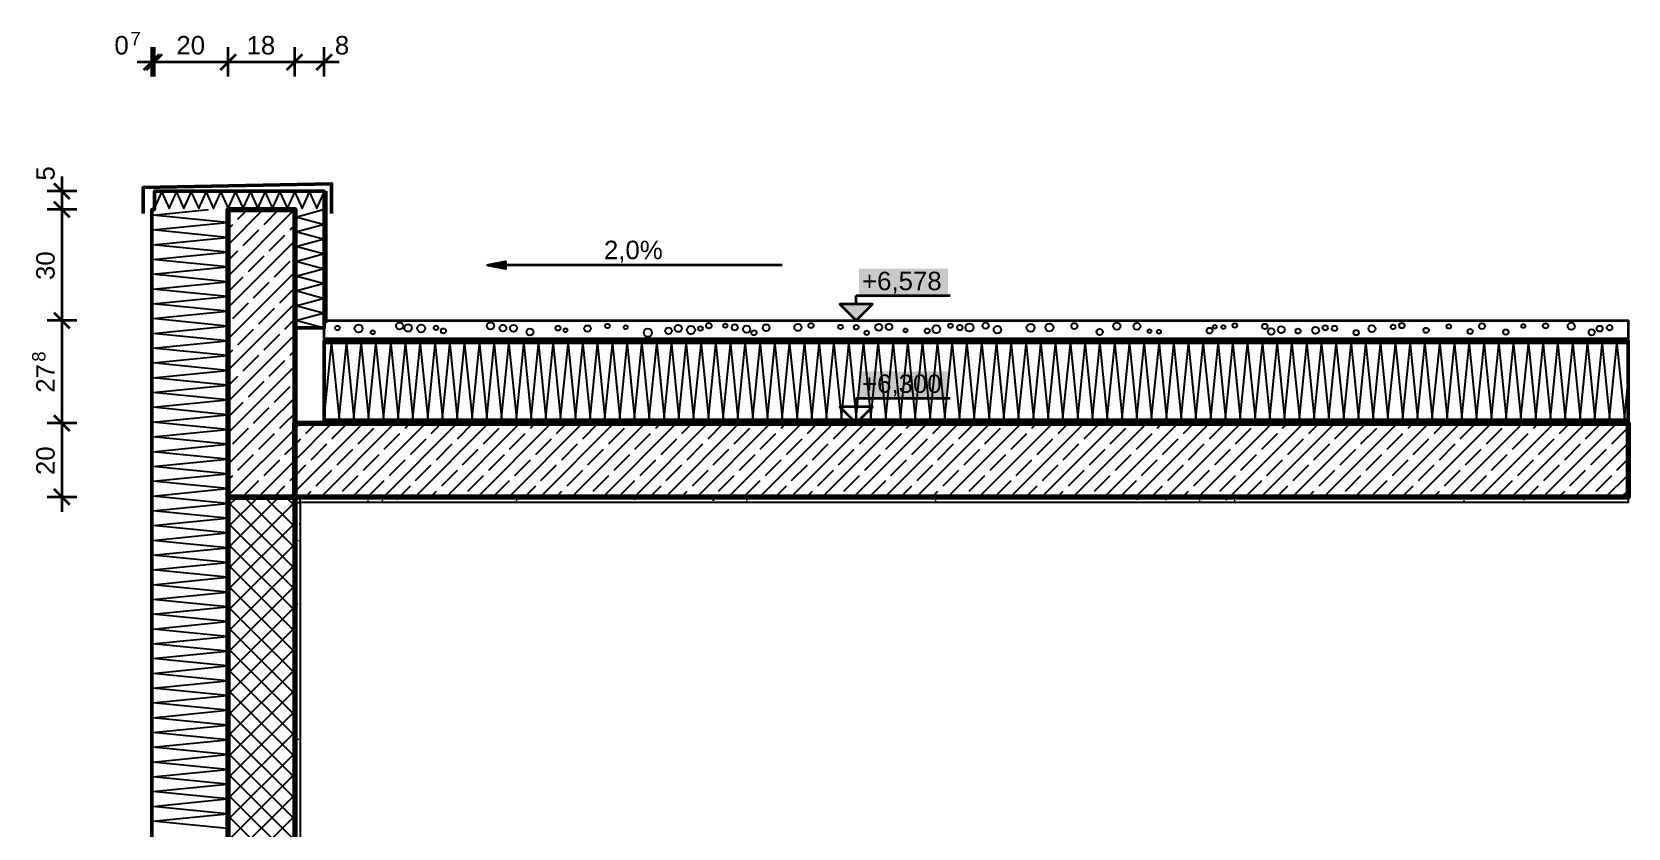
# Model space of a CAD drawing. Header units: metres. Extents: x -4 to 32.3, y -2.1 to 8.5.
# Drawn here: x 27.95 to 32.272, y 5.204 to 7.359 of the extents above; entities that cross this region are included whole.
import ezdxf

# ---------------------------------------------------------------- set-up
doc = ezdxf.new("R2010")
doc.units = ezdxf.units.M
doc.linetypes.add('HYDRO_OKNA', pattern=[4.5, 1.5, -3])
doc.linetypes.add('KRESKOWA_3_1', pattern=[4, 3, -1])
for name, color, linetype, lineweight in [('A-IZOL-WODNA', 5, 'Continuous', 100), ('A-KRESKOWANIE', 8, 'Continuous', 18), ('A-MASKA', 7, 'Continuous', 18), ('A-RZEDNE', 1, 'Continuous', 25), ('A-SCIANY-IZOL', 4, 'Continuous', 35), ('A-SCIANY-KONSTR', 7, 'Continuous', 50), ('A-SCIANY-WYK', 8, 'Continuous', 18), ('A-STROPY', 7, 'Continuous', 50), ('A-SYMBOLE', 2, 'Continuous', 25), ('A-WARSTWY', 8, 'Continuous', 25), ('A-WIDOK', 7, 'Continuous', 25), ('A-WYMIARY', 1, 'Continuous', 25)]:
    doc.layers.add(name, color=color, linetype=linetype, lineweight=lineweight)
doc.styles.add('PL_ARIAL', font='arial.ttf')

msp = doc.modelspace()

# ---------------------------------------------------------------- hatches: boundary and pattern name
at = {"layer": 'A-MASKA', "true_color": 0xffffff}
for points in [[(30.1895, 6.641), (30.4298, 6.641), (30.4298, 6.718), (30.1895, 6.718)], [(30.1895, 6.363), (30.4298, 6.363), (30.4298, 6.44), (30.1895, 6.44)]]:
    msp.add_hatch(color=7, dxfattribs=at).paths.add_polyline_path(points)
at = {"layer": 'A-RZEDNE', "true_color": 0x000000}
msp.add_hatch(color=7, dxfattribs=at).paths.add_polyline_path([(30.1815, 6.578), (30.2255, 6.622), (30.1375, 6.622)])
at = {"layer": 'A-SYMBOLE', "true_color": 0x000000}
msp.add_hatch(color=7, dxfattribs=at).paths.add_polyline_path([(29.1815, 6.728), (29.2326, 6.7379), (29.2326, 6.7181)])

# ---------------------------------------------------------------- linework, layer by layer
at = {"layer": 'A-IZOL-WODNA', "lineweight": 100, "ltscale": 0.02, "true_color": 0x000000}
for points in [[(28.7435, 6.573), (28.7435, 6.928)], [(28.7415, 6.526), (32.2715, 6.526)]]:
    msp.add_lwpolyline(points, dxfattribs=at)
at = {"layer": 'A-IZOL-WODNA', "linetype": 'HYDRO_OKNA', "lineweight": 50, "ltscale": 0.02, "true_color": 0xffffff, "flags": 128}
for points in [[(28.7435, 6.573), (28.7435, 6.928)], [(28.7415, 6.526), (32.2715, 6.526)]]:
    msp.add_lwpolyline(points, dxfattribs=at)
at = {"layer": 'A-IZOL-WODNA', "linetype": 'KRESKOWA_3_1', "lineweight": 35, "ltscale": 0.02, "flags": 128}
msp.add_lwpolyline([(28.7415, 6.302), (32.2715, 6.302)], dxfattribs=at)
at = {"layer": 'A-KRESKOWANIE', "lineweight": 25, "ltscale": 0.02}
for points in [[(28.2815, 6.881), (28.3015, 6.925), (28.3215, 6.881), (28.3415, 6.925), (28.3615, 6.881), (28.3815, 6.925), (28.4015, 6.881), (28.4215, 6.925), (28.4415, 6.881), (28.4615, 6.925), (28.4815, 6.881), (28.5015, 6.925), (28.5215, 6.881), (28.5415, 6.925), (28.5615, 6.881), (28.5815, 6.925), (28.6015, 6.881), (28.6215, 6.925), (28.6415, 6.881), (28.6615, 6.925), (28.6815, 6.881), (28.7015, 6.925), (28.7215, 6.881), (28.7415, 6.925), (28.7415, 6.925)], [(28.4785, 5.203), (28.2775, 5.223), (28.4785, 5.243), (28.2775, 5.263), (28.4785, 5.283), (28.2775, 5.303), (28.4785, 5.323), (28.2775, 5.343), (28.4785, 5.363), (28.2775, 5.383), (28.4785, 5.403), (28.2775, 5.423), (28.4785, 5.443), (28.2775, 5.463), (28.4785, 5.483), (28.2775, 5.503), (28.4785, 5.523), (28.2775, 5.543), (28.4785, 5.563), (28.2775, 5.583), (28.4785, 5.603), (28.2775, 5.623), (28.4785, 5.643), (28.2775, 5.663), (28.4785, 5.683), (28.2775, 5.703), (28.4785, 5.723), (28.2775, 5.743), (28.4785, 5.763), (28.2775, 5.783), (28.4785, 5.803), (28.2775, 5.823), (28.4785, 5.843), (28.2775, 5.863), (28.4785, 5.883), (28.2775, 5.903), (28.4785, 5.923), (28.2775, 5.943), (28.4785, 5.963), (28.2775, 5.983), (28.4785, 6.003), (28.2775, 6.023), (28.4785, 6.043), (28.2775, 6.063), (28.4785, 6.083), (28.2775, 6.103), (28.4785, 6.123), (28.2775, 6.143), (28.4785, 6.163), (28.2775, 6.183), (28.4785, 6.203), (28.2775, 6.223), (28.4785, 6.243), (28.2775, 6.263), (28.4785, 6.283), (28.2775, 6.303), (28.4785, 6.323), (28.2775, 6.343), (28.4785, 6.363), (28.2775, 6.383), (28.4785, 6.403), (28.2775, 6.423), (28.4785, 6.443), (28.2775, 6.463), (28.4785, 6.483), (28.2775, 6.503), (28.4785, 6.523), (28.2775, 6.543), (28.4785, 6.563), (28.2775, 6.583), (28.4785, 6.603), (28.2775, 6.623), (28.4785, 6.643), (28.2775, 6.663), (28.4785, 6.683), (28.2775, 6.703), (28.4785, 6.723), (28.2775, 6.743), (28.4785, 6.763), (28.2775, 6.783), (28.4785, 6.803), (28.2775, 6.823), (28.4785, 6.843), (28.2775, 6.863), (28.4283, 6.878)], [(28.4815, 6.6982), (28.6613, 6.878)], [(28.4815, 6.7831), (28.5764, 6.878)], [(28.4815, 6.8679), (28.4916, 6.878)], [(28.5079, 6.8519), (28.534, 6.878)], [(28.5786, 6.8377), (28.6189, 6.878)], [(28.7385, 6.558), (28.6645, 6.578), (28.7385, 6.598), (28.6645, 6.618), (28.7385, 6.638), (28.6645, 6.658), (28.7385, 6.678), (28.6645, 6.698), (28.7385, 6.718), (28.6645, 6.738), (28.7385, 6.758), (28.6645, 6.778), (28.7385, 6.798), (28.6645, 6.818), (28.7385, 6.838), (28.6645, 6.858), (28.7385, 6.878)], [(28.4815, 6.8255), (28.4937, 6.8377)], [(28.6493, 6.8236), (28.6615, 6.8358)], [(28.4815, 6.6134), (28.6615, 6.7934)], [(28.522, 6.7812), (28.5644, 6.8236)], [(28.5927, 6.767), (28.6351, 6.8094)], [(28.4815, 6.7407), (28.5079, 6.767)], [(28.5362, 6.7104), (28.5786, 6.7529)], [(28.4815, 6.5285), (28.6615, 6.7085)], [(28.6069, 6.6963), (28.6493, 6.7387)], [(28.4815, 6.6558), (28.522, 6.6963)], [(28.5503, 6.6397), (28.5927, 6.6822)], [(28.621, 6.6256), (28.6615, 6.6661)], [(28.4815, 6.4437), (28.6615, 6.6237)], [(28.4937, 6.5832), (28.5362, 6.6256)], [(28.5644, 6.569), (28.6069, 6.6114)], [(28.6351, 6.5549), (28.6615, 6.5812)], [(28.4815, 6.3588), (28.6615, 6.5388)], [(28.5079, 6.5125), (28.5503, 6.5549)], [(28.5786, 6.4983), (28.621, 6.5407)], [(28.4815, 6.4861), (28.4937, 6.4983)], [(28.522, 6.4417), (28.5644, 6.4842)], [(28.6493, 6.4842), (28.6615, 6.4964)], [(28.7415, 6.517), (32.2715, 6.517)], [(28.7415, 6.314), (28.7615, 6.514), (28.7815, 6.314), (28.8015, 6.514), (28.8215, 6.314), (28.8415, 6.514), (28.8615, 6.314), (28.8815, 6.514), (28.9015, 6.314), (28.9215, 6.514), (28.9415, 6.314), (28.9615, 6.514), (28.9815, 6.314), (29.0015, 6.514), (29.0215, 6.314), (29.0415, 6.514), (29.0615, 6.314), (29.0815, 6.514), (29.1015, 6.314), (29.1215, 6.514), (29.1415, 6.314), (29.1615, 6.514), (29.1815, 6.314), (29.2015, 6.514), (29.2215, 6.314), (29.2415, 6.514), (29.2615, 6.314), (29.2815, 6.514), (29.3015, 6.314), (29.3215, 6.514), (29.3415, 6.314), (29.3615, 6.514), (29.3815, 6.314), (29.4015, 6.514), (29.4215, 6.314), (29.4415, 6.514), (29.4615, 6.314), (29.4815, 6.514), (29.5015, 6.314), (29.5215, 6.514), (29.5415, 6.314), (29.5615, 6.514), (29.5815, 6.314), (29.6015, 6.514), (29.6215, 6.314), (29.6415, 6.514), (29.6615, 6.314), (29.6815, 6.514), (29.7015, 6.314), (29.7215, 6.514), (29.7415, 6.314), (29.7615, 6.514), (29.7815, 6.314), (29.8015, 6.514), (29.8215, 6.314), (29.8415, 6.514), (29.8615, 6.314), (29.8815, 6.514), (29.9015, 6.314), (29.9215, 6.514), (29.9415, 6.314), (29.9615, 6.514), (29.9815, 6.314), (30.0015, 6.514), (30.0215, 6.314), (30.0415, 6.514), (30.0615, 6.314), (30.0815, 6.514), (30.1015, 6.314), (30.1215, 6.514), (30.1415, 6.314), (30.1615, 6.514), (30.1815, 6.314), (30.2015, 6.514), (30.2215, 6.314), (30.2415, 6.514), (30.2615, 6.314), (30.2815, 6.514), (30.3015, 6.314), (30.3215, 6.514), (30.3415, 6.314), (30.3615, 6.514), (30.3815, 6.314), (30.4015, 6.514), (30.4215, 6.314), (30.4415, 6.514), (30.4615, 6.314), (30.4815, 6.514), (30.5015, 6.314), (30.5215, 6.514), (30.5415, 6.314), (30.5615, 6.514), (30.5815, 6.314), (30.6015, 6.514), (30.6215, 6.314), (30.6415, 6.514), (30.6615, 6.314), (30.6815, 6.514), (30.7015, 6.314), (30.7215, 6.514), (30.7415, 6.314), (30.7615, 6.514), (30.7815, 6.314), (30.8015, 6.514), (30.8215, 6.314), (30.8415, 6.514), (30.8615, 6.314), (30.8815, 6.514), (30.9015, 6.314), (30.9215, 6.514), (30.9415, 6.314), (30.9615, 6.514), (30.9815, 6.314), (31.0015, 6.514), (31.0215, 6.314), (31.0415, 6.514), (31.0615, 6.314), (31.0815, 6.514), (31.1015, 6.314), (31.1215, 6.514), (31.1415, 6.314), (31.1615, 6.514), (31.1815, 6.314), (31.2015, 6.514), (31.2215, 6.314), (31.2415, 6.514), (31.2615, 6.314), (31.2815, 6.514), (31.3015, 6.314), (31.3215, 6.514), (31.3415, 6.314), (31.3615, 6.514), (31.3815, 6.314), (31.4015, 6.514), (31.4215, 6.314), (31.4415, 6.514), (31.4615, 6.314), (31.4815, 6.514), (31.5015, 6.314), (31.5215, 6.514), (31.5415, 6.314), (31.5615, 6.514), (31.5815, 6.314), (31.6015, 6.514), (31.6215, 6.314), (31.6415, 6.514), (31.6615, 6.314), (31.6815, 6.514), (31.7015, 6.314), (31.7215, 6.514), (31.7415, 6.314), (31.7615, 6.514), (31.7815, 6.314), (31.8015, 6.514), (31.8215, 6.314), (31.8415, 6.514), (31.8615, 6.314), (31.8815, 6.514), (31.9015, 6.314), (31.9215, 6.514), (31.9415, 6.314), (31.9615, 6.514), (31.9815, 6.314), (32.0015, 6.514), (32.0215, 6.314), (32.0415, 6.514), (32.0615, 6.314), (32.0815, 6.514), (32.1015, 6.314), (32.1215, 6.514), (32.1415, 6.314), (32.1615, 6.514), (32.1815, 6.314), (32.2015, 6.514), (32.2215, 6.314), (32.2415, 6.514), (32.2615, 6.314), (32.2715, 6.414)], [(28.5075, 6.3), (28.6615, 6.454)], [(28.5927, 6.4276), (28.6351, 6.47)], [(28.4815, 6.4012), (28.5079, 6.4276)], [(28.5362, 6.371), (28.5786, 6.4135)], [(28.6069, 6.3569), (28.6493, 6.3993)], [(28.4815, 6.3164), (28.522, 6.3569)], [(28.5924, 6.3), (28.6615, 6.3691)], [(28.5503, 6.3003), (28.5927, 6.3427)], [(28.6348, 6.3), (28.6615, 6.3267)], [(28.7415, 6.311), (32.2715, 6.311)], [(28.4815, 6.1891), (28.5924, 6.3)], [(28.4815, 6.274), (28.5075, 6.3)], [(28.4815, 6.1043), (28.6615, 6.2843)], [(28.4937, 6.2438), (28.5362, 6.2862)], [(28.5644, 6.2296), (28.6069, 6.272)], [(28.621, 6.2862), (28.6348, 6.3)], [(28.6615, 6.1145), (28.847, 6.3)], [(28.6615, 6.1994), (28.7621, 6.3)], [(28.6615, 6.2843), (28.6773, 6.3)], [(28.6917, 6.272), (28.7197, 6.3)], [(28.7318, 6.1), (28.9318, 6.3)], [(28.7624, 6.2579), (28.8045, 6.3)], [(28.8167, 6.1), (29.0167, 6.3)], [(28.8331, 6.2438), (28.8756, 6.2862)], [(28.9015, 6.1), (29.1015, 6.3)], [(28.9038, 6.2296), (28.9463, 6.272)], [(28.9604, 6.2862), (28.9742, 6.3)], [(28.9864, 6.1), (29.1864, 6.3)], [(29.0311, 6.272), (29.0591, 6.3)], [(29.0712, 6.1), (29.2712, 6.3)], [(29.1018, 6.2579), (29.1439, 6.3)], [(29.1561, 6.1), (29.3561, 6.3)], [(29.1725, 6.2438), (29.215, 6.2862)], [(29.2409, 6.1), (29.4409, 6.3)], [(29.2433, 6.2296), (29.2857, 6.272)], [(29.2998, 6.2862), (29.3136, 6.3)], [(29.3258, 6.1), (29.5258, 6.3)], [(29.3705, 6.272), (29.3985, 6.3)], [(29.4106, 6.1), (29.6106, 6.3)], [(29.4412, 6.2579), (29.4834, 6.3)], [(29.4955, 6.1), (29.6955, 6.3)], [(29.512, 6.2438), (29.5544, 6.2862)], [(29.5803, 6.1), (29.7803, 6.3)], [(29.5827, 6.2296), (29.6251, 6.272)], [(29.6392, 6.2862), (29.6531, 6.3)], [(29.6652, 6.1), (29.8652, 6.3)], [(29.7099, 6.272), (29.7379, 6.3)], [(29.75, 6.1), (29.95, 6.3)], [(29.7807, 6.2579), (29.8228, 6.3)], [(29.8349, 6.1), (30.0349, 6.3)], [(29.8514, 6.2438), (29.8938, 6.2862)], [(29.9198, 6.1), (30.1198, 6.3)], [(29.9221, 6.2296), (29.9645, 6.272)], [(29.9787, 6.2862), (29.9925, 6.3)], [(30.0046, 6.1), (30.2046, 6.3)], [(30.0494, 6.272), (30.0773, 6.3)], [(30.0895, 6.1), (30.2895, 6.3)], [(30.1201, 6.2579), (30.1622, 6.3)], [(30.1743, 6.1), (30.3743, 6.3)], [(30.1908, 6.2438), (30.2332, 6.2862)], [(30.2592, 6.1), (30.4592, 6.3)], [(30.2615, 6.2296), (30.3039, 6.272)], [(30.3181, 6.2862), (30.3319, 6.3)], [(30.344, 6.1), (30.544, 6.3)], [(30.3888, 6.272), (30.4167, 6.3)], [(30.4289, 6.1), (30.6289, 6.3)], [(30.4595, 6.2579), (30.5016, 6.3)], [(30.5137, 6.1), (30.7137, 6.3)], [(30.5302, 6.2438), (30.5726, 6.2862)], [(30.5986, 6.1), (30.7986, 6.3)], [(30.6009, 6.2296), (30.6433, 6.272)], [(30.6575, 6.2862), (30.6713, 6.3)], [(30.6834, 6.1), (30.8834, 6.3)], [(30.7282, 6.272), (30.7561, 6.3)], [(30.7683, 6.1), (30.9683, 6.3)], [(30.7989, 6.2579), (30.841, 6.3)], [(30.8531, 6.1), (31.0531, 6.3)], [(30.8696, 6.2438), (30.912, 6.2862)], [(30.938, 6.1), (31.138, 6.3)], [(30.9403, 6.2296), (30.9827, 6.272)], [(30.9969, 6.2862), (31.0107, 6.3)], [(31.0228, 6.1), (31.2228, 6.3)], [(31.0676, 6.272), (31.0956, 6.3)], [(31.1077, 6.1), (31.3077, 6.3)], [(31.1383, 6.2579), (31.1804, 6.3)], [(31.1925, 6.1), (31.3925, 6.3)], [(31.209, 6.2438), (31.2514, 6.2862)], [(31.2774, 6.1), (31.4774, 6.3)], [(31.2797, 6.2296), (31.3222, 6.272)], [(31.3363, 6.2862), (31.3501, 6.3)], [(31.3622, 6.1), (31.5622, 6.3)], [(31.407, 6.272), (31.435, 6.3)], [(31.4471, 6.1), (31.6471, 6.3)], [(31.4777, 6.2579), (31.5198, 6.3)], [(31.532, 6.1), (31.732, 6.3)], [(31.5484, 6.2438), (31.5909, 6.2862)], [(31.6168, 6.1), (31.8168, 6.3)], [(31.6191, 6.2296), (31.6616, 6.272)], [(31.6757, 6.2862), (31.6895, 6.3)], [(31.7017, 6.1), (31.9017, 6.3)], [(31.7464, 6.272), (31.7744, 6.3)], [(31.7865, 6.1), (31.9865, 6.3)], [(31.8171, 6.2579), (31.8592, 6.3)], [(31.8714, 6.1), (32.0714, 6.3)], [(31.8878, 6.2438), (31.9303, 6.2862)], [(31.9562, 6.1), (32.1562, 6.3)], [(31.9585, 6.2296), (32.001, 6.272)], [(32.0151, 6.2862), (32.0289, 6.3)], [(32.0411, 6.1), (32.2411, 6.3)], [(32.0858, 6.272), (32.1138, 6.3)], [(32.1565, 6.2579), (32.1986, 6.3)], [(32.2273, 6.2438), (32.2697, 6.2862)], [(28.6351, 6.2155), (28.6615, 6.2418)], [(28.6615, 6.2418), (28.6776, 6.2579)], [(28.7059, 6.2013), (28.7483, 6.2438)], [(28.7766, 6.1872), (28.819, 6.2296)], [(28.9746, 6.2155), (29.017, 6.2579)], [(29.0453, 6.2013), (29.0877, 6.2438)], [(29.116, 6.1872), (29.1584, 6.2296)], [(29.314, 6.2155), (29.3564, 6.2579)], [(29.3847, 6.2013), (29.4271, 6.2438)], [(29.4554, 6.1872), (29.4978, 6.2296)], [(29.6534, 6.2155), (29.6958, 6.2579)], [(29.7241, 6.2013), (29.7665, 6.2438)], [(29.7948, 6.1872), (29.8372, 6.2296)], [(29.9928, 6.2155), (30.0352, 6.2579)], [(30.0635, 6.2013), (30.1059, 6.2438)], [(30.1342, 6.1872), (30.1766, 6.2296)], [(30.3322, 6.2155), (30.3746, 6.2579)], [(30.4029, 6.2013), (30.4453, 6.2438)], [(30.4736, 6.1872), (30.5161, 6.2296)], [(30.6716, 6.2155), (30.714, 6.2579)], [(30.7423, 6.2013), (30.7848, 6.2438)], [(30.813, 6.1872), (30.8555, 6.2296)], [(31.011, 6.2155), (31.0535, 6.2579)], [(31.0817, 6.2013), (31.1242, 6.2438)], [(31.1524, 6.1872), (31.1949, 6.2296)], [(31.3504, 6.2155), (31.3929, 6.2579)], [(31.4211, 6.2013), (31.4636, 6.2438)], [(31.4919, 6.1872), (31.5343, 6.2296)], [(31.6898, 6.2155), (31.7323, 6.2579)], [(31.7606, 6.2013), (31.803, 6.2438)], [(31.8313, 6.1872), (31.8737, 6.2296)], [(32.0293, 6.2155), (32.0717, 6.2579)], [(32.1, 6.2013), (32.1424, 6.2438)], [(32.1259, 6.1), (32.2715, 6.2456)], [(32.1707, 6.1872), (32.2131, 6.2296)], [(28.5079, 6.173), (28.5503, 6.2155)], [(28.5621, 6.1), (28.6615, 6.1994)], [(28.5786, 6.1589), (28.621, 6.2013)], [(28.6615, 6.157), (28.6917, 6.1872)], [(28.8473, 6.173), (28.8897, 6.2155)], [(28.918, 6.1589), (28.9604, 6.2013)], [(28.9887, 6.1448), (29.0311, 6.1872)], [(29.1867, 6.173), (29.2291, 6.2155)], [(29.2574, 6.1589), (29.2998, 6.2013)], [(29.3281, 6.1448), (29.3705, 6.1872)], [(29.5261, 6.173), (29.5685, 6.2155)], [(29.5968, 6.1589), (29.6392, 6.2013)], [(29.6675, 6.1448), (29.7099, 6.1872)], [(29.8655, 6.173), (29.9079, 6.2155)], [(29.9362, 6.1589), (29.9787, 6.2013)], [(30.0069, 6.1448), (30.0494, 6.1872)], [(30.2049, 6.173), (30.2474, 6.2155)], [(30.2756, 6.1589), (30.3181, 6.2013)], [(30.3463, 6.1448), (30.3888, 6.1872)], [(30.5443, 6.173), (30.5868, 6.2155)], [(30.615, 6.1589), (30.6575, 6.2013)], [(30.6858, 6.1448), (30.7282, 6.1872)], [(30.8837, 6.173), (30.9262, 6.2155)], [(30.9545, 6.1589), (30.9969, 6.2013)], [(31.0252, 6.1448), (31.0676, 6.1872)], [(31.2232, 6.173), (31.2656, 6.2155)], [(31.2939, 6.1589), (31.3363, 6.2013)], [(31.3646, 6.1448), (31.407, 6.1872)], [(31.5626, 6.173), (31.605, 6.2155)], [(31.6333, 6.1589), (31.6757, 6.2013)], [(31.704, 6.1448), (31.7464, 6.1872)], [(31.902, 6.173), (31.9444, 6.2155)], [(31.9727, 6.1589), (32.0151, 6.2013)], [(32.0434, 6.1448), (32.0858, 6.1872)], [(32.2414, 6.173), (32.2715, 6.2032)], [(28.4815, 6.1467), (28.4937, 6.1589)], [(28.522, 6.1023), (28.5644, 6.1448)], [(28.6493, 6.1448), (28.6615, 6.157)], [(28.72, 6.1306), (28.7624, 6.173)], [(28.7907, 6.1165), (28.8331, 6.1589)], [(28.8614, 6.1023), (28.9038, 6.1448)], [(29.0594, 6.1306), (29.1018, 6.173)], [(29.1301, 6.1165), (29.1725, 6.1589)], [(29.2008, 6.1023), (29.2433, 6.1448)], [(29.3988, 6.1306), (29.4412, 6.173)], [(29.4695, 6.1165), (29.512, 6.1589)], [(29.5402, 6.1023), (29.5827, 6.1448)], [(29.7382, 6.1306), (29.7807, 6.173)], [(29.8089, 6.1165), (29.8514, 6.1589)], [(29.8797, 6.1023), (29.9221, 6.1448)], [(30.0776, 6.1306), (30.1201, 6.173)], [(30.1484, 6.1165), (30.1908, 6.1589)], [(30.2191, 6.1023), (30.2615, 6.1448)], [(30.4171, 6.1306), (30.4595, 6.173)], [(30.4878, 6.1165), (30.5302, 6.1589)], [(30.5585, 6.1023), (30.6009, 6.1448)], [(30.7565, 6.1306), (30.7989, 6.173)], [(30.8272, 6.1165), (30.8696, 6.1589)], [(30.8979, 6.1023), (30.9403, 6.1448)], [(31.0959, 6.1306), (31.1383, 6.173)], [(31.1666, 6.1165), (31.209, 6.1589)], [(31.2373, 6.1023), (31.2797, 6.1448)], [(31.4353, 6.1306), (31.4777, 6.173)], [(31.506, 6.1165), (31.5484, 6.1589)], [(31.5767, 6.1023), (31.6191, 6.1448)], [(31.7747, 6.1306), (31.8171, 6.173)], [(31.8454, 6.1165), (31.8878, 6.1589)], [(31.9161, 6.1023), (31.9585, 6.1448)], [(32.1141, 6.1306), (32.1565, 6.173)], [(32.1848, 6.1165), (32.2273, 6.1589)], [(32.2108, 6.1), (32.2715, 6.1607)], [(28.4815, 5.9628), (28.6187, 6.1)], [(28.4815, 6.0194), (28.5621, 6.1)], [(28.4815, 6.076), (28.5055, 6.1)], [(28.6615, 5.9628), (28.5243, 6.1)], [(28.6615, 6.0194), (28.5809, 6.1)], [(28.6045, 6.1), (28.6351, 6.1306)], [(28.6615, 6.076), (28.6375, 6.1)], [(28.647, 6.1), (28.6615, 6.1145)], [(28.6894, 6.1), (28.7059, 6.1165)], [(28.7742, 6.1), (28.7766, 6.1023)], [(28.9419, 6.0939), (28.9396, 6.0948)], [(28.9439, 6.1), (28.9746, 6.1306)], [(29.0288, 6.1), (29.0453, 6.1165)], [(29.0883, 6.0939), (29.0869, 6.0959)], [(29.1136, 6.1), (29.116, 6.1023)], [(29.2834, 6.1), (29.314, 6.1306)], [(29.3682, 6.1), (29.3847, 6.1165)], [(29.4531, 6.1), (29.4554, 6.1023)], [(29.5822, 6.0923), (29.5822, 6.0947)], [(29.6228, 6.1), (29.6534, 6.1306)], [(29.7076, 6.1), (29.7241, 6.1165)], [(29.7925, 6.1), (29.7948, 6.1023)], [(29.9622, 6.1), (29.9928, 6.1306)], [(30.047, 6.1), (30.0635, 6.1165)], [(30.1319, 6.1), (30.1342, 6.1023)], [(30.3016, 6.1), (30.3322, 6.1306)], [(30.3864, 6.1), (30.4029, 6.1165)], [(30.4713, 6.1), (30.4736, 6.1023)], [(30.641, 6.1), (30.6716, 6.1306)], [(30.6858, 6.0965), (30.6857, 6.0989)], [(30.7259, 6.1), (30.7423, 6.1165)], [(30.8107, 6.1), (30.813, 6.1023)], [(30.9155, 6.0959), (30.9169, 6.0979)], [(30.9426, 6.0927), (30.9425, 6.0951)], [(30.9804, 6.1), (31.011, 6.1306)], [(31.0196, 6.0915), (31.0208, 6.0935)], [(31.0653, 6.1), (31.0817, 6.1165)], [(31.1501, 6.1), (31.1524, 6.1023)], [(31.1835, 6.0915), (31.1846, 6.0936)], [(31.3198, 6.1), (31.3504, 6.1306)], [(31.3258, 6.0964), (31.3266, 6.0987)], [(31.4047, 6.1), (31.4211, 6.1165)], [(31.43, 6.0942), (31.4308, 6.0964)], [(31.4895, 6.1), (31.4919, 6.1023)], [(31.6127, 6.0959), (31.6141, 6.0979)], [(31.6592, 6.1), (31.6898, 6.1306)], [(31.7441, 6.1), (31.7606, 6.1165)], [(31.8289, 6.1), (31.8313, 6.1023)], [(31.9681, 6.0939), (31.9693, 6.096)], [(31.9986, 6.1), (32.0293, 6.1306)], [(32.0835, 6.1), (32.1, 6.1165)], [(32.1684, 6.1), (32.1707, 6.1023)], [(32.2266, 6.0968), (32.2242, 6.097)], [(32.2555, 6.1023), (32.2715, 6.1183)], [(28.4815, 5.9063), (28.6615, 6.0863)], [(28.6615, 5.9063), (28.4815, 6.0863)], [(28.8589, 6.09), (28.8613, 6.0901)], [(28.8981, 6.0903), (28.8998, 6.092)], [(29.2634, 6.091), (29.2614, 6.0922)], [(29.7957, 6.0901), (29.7951, 6.0924)], [(29.8866, 6.0896), (29.8843, 6.0903)], [(30.3966, 6.0896), (30.3983, 6.0913)], [(31.1127, 6.0891), (31.1116, 6.0912)], [(31.2062, 6.0897), (31.2077, 6.0916)], [(31.8278, 6.0886), (31.8275, 6.0909)], [(31.9915, 6.0923), (31.9892, 6.0929)], [(28.4815, 5.8497), (28.6615, 6.0297)], [(28.6615, 5.8497), (28.4815, 6.0297)], [(28.6731, 6.0275), (28.6755, 6.0277)], [(28.4815, 5.7931), (28.6615, 5.9731)], [(28.6615, 5.7931), (28.4815, 5.9731)], [(28.6724, 5.9804), (28.6738, 5.9823)], [(28.4815, 5.7366), (28.6615, 5.9166)], [(28.6615, 5.7366), (28.4815, 5.9166)], [(28.4815, 5.68), (28.6615, 5.86)], [(28.6615, 5.68), (28.4815, 5.86)], [(28.4815, 5.6234), (28.6615, 5.8034)], [(28.6615, 5.6234), (28.4815, 5.8034)], [(28.6679, 5.8106), (28.6687, 5.8128)], [(28.4815, 5.5669), (28.6615, 5.7469)], [(28.6615, 5.5669), (28.4815, 5.7469)], [(28.6673, 5.7208), (28.6662, 5.7229)], [(28.4815, 5.5103), (28.6615, 5.6903)], [(28.6615, 5.5103), (28.4815, 5.6903)], [(28.4815, 5.4537), (28.6615, 5.6337)], [(28.6615, 5.4537), (28.4815, 5.6337)], [(28.4815, 5.3971), (28.6615, 5.5771)], [(28.6615, 5.3971), (28.4815, 5.5771)], [(28.4815, 5.3406), (28.6615, 5.5206)], [(28.6615, 5.3406), (28.4815, 5.5206)], [(28.4815, 5.284), (28.6615, 5.464)], [(28.6615, 5.284), (28.4815, 5.464)], [(28.6723, 5.4431), (28.6712, 5.4452)], [(28.4815, 5.2274), (28.6615, 5.4074)], [(28.6615, 5.2274), (28.4815, 5.4074)], [(28.4815, 5.1709), (28.6615, 5.3509)], [(28.6615, 5.1709), (28.4815, 5.3509)], [(28.4815, 5.1143), (28.6615, 5.2943)], [(28.6615, 5.1143), (28.4815, 5.2943)], [(28.4815, 5.0577), (28.6615, 5.2377)], [(28.6615, 5.0577), (28.4815, 5.2377)]]:
    msp.add_lwpolyline(points, dxfattribs=at)
for centre, radius in [((28.9453, 6.5634), 0.00955), ((29.1916, 6.5637), 0.00969), ((29.5083, 6.5631), 0.00627), ((29.7828, 6.5638), 0.0075), ((29.8275, 6.5639), 0.00561), ((30.024, 6.5594), 0.00976), ((30.0594, 6.5642), 0.00701), ((30.2426, 6.5593), 0.00947), ((30.2705, 6.5609), 0.009), ((30.437, 6.5638), 0.00592), ((30.4884, 6.559), 0.011), ((30.5323, 6.5639), 0.00853), ((30.6537, 6.5584), 0.0107), ((30.7048, 6.5592), 0.0108), ((30.7725, 6.563), 0.00822), ((30.8872, 6.563), 0.00984), ((30.9416, 6.5623), 0.00939), ((31.2068, 6.5645), 0.00609), ((31.288, 6.5621), 0.00723), ((31.6591, 6.5643), 0.00735), ((31.876, 6.5627), 0.0079), ((32.0482, 6.5636), 0.00718), ((32.1176, 6.5626), 0.00963), ((28.7772, 6.5577), 0.00628), ((28.8345, 6.5566), 0.0108), ((28.8729, 6.546), 0.00545), ((28.9686, 6.5581), 0.0103), ((29.0037, 6.5565), 0.0106), ((29.044, 6.558), 0.00615), ((29.0641, 6.5497), 0.00676), ((29.2251, 6.5573), 0.00927), ((29.2538, 6.5571), 0.0094), ((29.2984, 6.5468), 0.00916), ((29.3743, 6.5572), 0.00644), ((29.3945, 6.5517), 0.00526), ((29.4541, 6.5562), 0.00872), ((29.5577, 6.5598), 0.00535), ((29.6175, 6.545), 0.011), ((29.6734, 6.5502), 0.00882), ((29.6999, 6.5567), 0.00968), ((29.7344, 6.5524), 0.011), ((29.76, 6.5564), 0.00616), ((29.853, 6.5595), 0.00822), ((29.885, 6.5545), 0.00975), ((29.905, 6.545), 0.00689), ((29.9379, 6.5586), 0.00902), ((30.1391, 6.5607), 0.00601), ((30.182, 6.5596), 0.00636), ((30.2103, 6.5446), 0.00595), ((30.3153, 6.5511), 0.00522), ((30.3739, 6.5498), 0.00673), ((30.3985, 6.5546), 0.0105), ((30.4623, 6.5588), 0.00716), ((30.564, 6.5531), 0.0101), ((30.8407, 6.547), 0.00832), ((30.9758, 6.5491), 0.00506), ((31.0013, 6.5474), 0.00542), ((31.1385, 6.5505), 0.00786), ((31.1526, 6.5608), 0.0051), ((31.1759, 6.5603), 0.00526), ((31.3054, 6.548), 0.00899), ((31.3324, 6.553), 0.00938), ((31.3779, 6.5494), 0.00686), ((31.4256, 6.5513), 0.00934), ((31.4515, 6.5582), 0.00703), ((31.4767, 6.5568), 0.00709), ((31.5353, 6.545), 0.0071), ((31.5779, 6.5557), 0.00932), ((31.6354, 6.5605), 0.00639), ((31.7247, 6.5514), 0.00709), ((31.7864, 6.562), 0.00608), ((31.8438, 6.5481), 0.00713), ((31.9406, 6.5467), 0.00729), ((31.9879, 6.5629), 0.00515), ((32.1731, 6.546), 0.00827), ((32.1945, 6.556), 0.00798), ((32.2215, 6.5585), 0.00734)]:
    msp.add_circle(centre, radius, dxfattribs=at)
at = {"layer": 'A-RZEDNE', "lineweight": 35, "ltscale": 0.02}
for points in [[(30.1815, 6.578), (30.2255, 6.622), (30.1375, 6.622)], [(30.1815, 6.3), (30.2255, 6.344), (30.1375, 6.344)]]:
    msp.add_lwpolyline(points, close=True, dxfattribs=at)
for points in [[(30.1815, 6.622), (30.1815, 6.646)], [(30.1815, 6.646), (30.4358, 6.646)], [(30.1415, 6.578), (30.2295, 6.578)], [(30.1815, 6.344), (30.1815, 6.368)], [(30.1815, 6.368), (30.4358, 6.368)], [(30.1415, 6.3), (30.2295, 6.3)]]:
    msp.add_lwpolyline(points, dxfattribs=at)
at = {"layer": 'A-SCIANY-IZOL', "lineweight": 50, "ltscale": 0.02}
msp.add_lwpolyline([(28.2745, -0.237), (28.2745, 6.878), (28.2745, 6.878), (28.2745, 6.878), (28.2815, 6.878), (28.2815, 6.878), (28.2815, 6.878), (28.2815, 6.878), (28.2815, 6.878), (28.2815, 6.878), (28.2815, 6.878), (28.2815, 6.878), (28.2815, 6.878), (28.2815, 6.878), (28.2815, 6.878), (28.2815, 6.878), (28.2815, 6.878), (28.2815, 6.878), (28.2815, 6.878), (28.2815, 6.878), (28.2815, 6.878), (28.2815, 6.928), (28.2815, 6.928), (28.2815, 6.928), (28.7415, 6.928), (28.7415, 6.928), (28.7415, 6.928), (28.7415, 6.558), (28.7415, 6.558), (28.7415, 6.558), (28.6615, 6.558), (28.6615, 6.558), (28.6615, 6.558), (28.6615, 6.878), (28.6615, 6.878), (28.6615, 6.878), (28.6615, 6.878), (28.6615, 6.878), (28.6615, 6.878), (28.6615, 6.878), (28.6615, 6.878), (28.6615, 6.878), (28.6615, 6.878), (28.6615, 6.878), (28.6615, 6.878), (28.6615, 6.878), (28.6615, 6.878), (28.6615, 6.878), (28.6615, 6.878), (28.6615, 6.878), (28.4815, 6.878), (28.4815, 6.878), (28.4815, 6.878), (28.4815, 6.878), (28.4815, 6.878), (28.4815, 6.878), (28.4815, 6.878), (28.4815, 6.878), (28.4815, 6.878), (28.4815, 6.878), (28.4815, 6.878), (28.4815, 6.878), (28.4815, 6.878), (28.4815, 6.878), (28.4815, 6.878), (28.4815, 6.878), (28.4815, 6.878), (28.4815, 0.063)], dxfattribs=at)
msp.add_lwpolyline([(28.7415, 6.304), (28.7415, 6.304), (28.7415, 6.524), (28.7415, 6.524), (28.7415, 6.524), (32.2715, 6.524), (32.2715, 6.524), (32.2715, 6.524), (32.2715, 6.304), (32.2715, 6.304), (32.2715, 6.304), (28.7415, 6.304)], close=True, dxfattribs=at)
at = {"layer": 'A-SCIANY-KONSTR', "lineweight": 70, "ltscale": 0.02}
for points in [[(28.4815, 6.1), (28.4815, 6.1), (28.4815, 6.878), (28.4815, 6.878), (28.4815, 6.878), (28.6615, 6.878), (28.6615, 6.878), (28.6615, 6.878), (28.6615, 6.1), (28.6615, 6.1), (28.6615, 6.1), (28.4815, 6.1)], [(28.4815, 3.07), (28.4815, 3.07), (28.4815, 6.1), (28.4815, 6.1), (28.4815, 6.1), (28.6615, 6.1), (28.6615, 6.1), (28.6615, 6.1), (28.6615, 3.07), (28.6615, 3.07), (28.6615, 3.07), (28.4815, 3.07)]]:
    msp.add_lwpolyline(points, close=True, dxfattribs=at)
at = {"layer": 'A-SCIANY-WYK', "lineweight": 25, "ltscale": 0.02}
msp.add_lwpolyline([(28.6615, 3.15), (28.6615, 6.085), (28.6615, 6.085), (28.6615, 6.085), (28.6765, 6.085), (28.6765, 6.085), (28.6765, 6.085), (28.6765, 6.085), (28.6765, 6.085), (28.6765, 6.085), (28.6765, 6.085), (28.6765, 6.085), (28.6765, 6.085), (28.6765, 6.085), (28.6765, 6.085), (28.6765, 6.085), (28.6765, 6.085), (28.6765, 6.085), (28.6765, 6.085), (28.6765, 6.085), (28.6765, 6.085), (28.6765, 6.1), (28.6765, 6.1), (28.6765, 6.1), (32.2715, 6.1), (32.2715, 6.1), (32.2715, 6.1), (32.2715, 6.085), (32.2715, 6.085), (32.2715, 6.085), (28.6765, 6.085), (28.6765, 6.085), (28.6765, 6.085), (28.6765, 6.085), (28.6765, 6.085), (28.6765, 6.085), (28.6765, 6.085), (28.6765, 6.085), (28.6765, 6.085), (28.6765, 6.085), (28.6765, 6.085), (28.6765, 6.085), (28.6765, 6.085), (28.6765, 6.085), (28.6765, 6.085), (28.6765, 6.085), (28.6765, 6.085), (28.6765, 3.15)], dxfattribs=at)
at = {"layer": 'A-STROPY', "lineweight": 70, "ltscale": 0.02}
msp.add_lwpolyline([(28.6615, 6.1), (28.6615, 6.1), (28.6615, 6.3), (28.6615, 6.3), (28.6615, 6.3), (32.2715, 6.3), (32.2715, 6.3), (32.2715, 6.3), (32.2715, 6.1), (32.2715, 6.1), (32.2715, 6.1), (28.6615, 6.1)], close=True, dxfattribs=at)
at = {"layer": 'A-SYMBOLE', "lineweight": 35, "ltscale": 0.02}
msp.add_lwpolyline([(29.1815, 6.728), (29.2326, 6.7379), (29.2326, 6.7181)], close=True, dxfattribs=at)
msp.add_lwpolyline([(29.9815, 6.728), (29.2255, 6.728)], dxfattribs=at)
at = {"layer": 'A-WARSTWY', "lineweight": 35, "ltscale": 0.02}
msp.add_lwpolyline([(28.7415, 6.528), (28.7415, 6.528), (28.7415, 6.573), (28.7415, 6.573), (28.7415, 6.573), (28.7455, 6.573), (28.7455, 6.573), (28.7455, 6.573), (28.7455, 6.573), (28.7455, 6.573), (28.7455, 6.573), (28.7455, 6.573), (28.7455, 6.573), (28.7455, 6.573), (28.7455, 6.573), (28.7455, 6.573), (28.7455, 6.573), (28.7455, 6.573), (28.7455, 6.573), (28.7455, 6.573), (28.7455, 6.573), (28.7455, 6.573), (28.7455, 6.578), (28.7455, 6.578), (28.7455, 6.578), (32.2715, 6.578), (32.2715, 6.578), (32.2715, 6.578), (32.2715, 6.528), (32.2715, 6.528), (32.2715, 6.528), (28.7415, 6.528)], close=True, dxfattribs=at)
at = {"layer": 'A-WIDOK', "lineweight": 50, "ltscale": 0.02}
msp.add_lwpolyline([(28.2515, 6.868), (28.2515, 6.938), (28.7615, 6.948), (28.7615, 6.868)], dxfattribs=at)
at = {"layer": 'A-WYMIARY', "lineweight": 35, "ltscale": 0.02}
for points in [[(28.2745, 7.238), (28.2745, 7.318)], [(28.2815, 7.238), (28.2815, 7.318)], [(28.4815, 7.238), (28.4815, 7.318)], [(28.6615, 7.238), (28.6615, 7.318)], [(28.7415, 7.238), (28.7415, 7.318)], [(28.2345, 7.278), (28.7815, 7.278)], [(28.2533, 7.2568), (28.2957, 7.2992)], [(28.2603, 7.2568), (28.3027, 7.2992)], [(28.4603, 7.2568), (28.5027, 7.2992)], [(28.6403, 7.2568), (28.6827, 7.2992)], [(28.7203, 7.2568), (28.7627, 7.2992)], [(28.0315, 6.06), (28.0315, 6.968)], [(28.0715, 6.928), (27.9915, 6.928)], [(28.0527, 6.9068), (28.0103, 6.9492)], [(28.0715, 6.878), (27.9915, 6.878)], [(28.0527, 6.8568), (28.0103, 6.8992)], [(28.0715, 6.578), (27.9915, 6.578)], [(28.0527, 6.5568), (28.0103, 6.5992)], [(28.0527, 6.2788), (28.0103, 6.3212)], [(28.0715, 6.3), (27.9915, 6.3)], [(28.0715, 6.1), (27.9915, 6.1)], [(28.0527, 6.0788), (28.0103, 6.1212)]]:
    msp.add_lwpolyline(points, dxfattribs=at)

# ---------------------------------------------------------------- texts
at = {"layer": 'A-RZEDNE', "style": 'PL_ARIAL'}
for s, p in [('+6,578', (30.1975, 6.66)), ('+6,300', (30.1975, 6.382))]:
    msp.add_text(s, height=0.05, dxfattribs=at).set_placement(p)
at = {"layer": 'A-SYMBOLE', "style": 'PL_ARIAL'}
msp.add_text('2,0%', height=0.05, dxfattribs=at).set_placement((29.4987, 6.744))
at = {"layer": 'A-WYMIARY', "style": 'PL_ARIAL'}
for s, height, p in [('0', 0.05, (28.1734, 7.298)), ('7', 0.036, (28.2168, 7.323)), ('20', 0.05, (28.3411, 7.298)), ('18', 0.05, (28.5311, 7.298)), ('8', 0.05, (28.7701, 7.298))]:
    msp.add_text(s, height=height, dxfattribs=at).set_placement(p)
for s, height, p in [('5', 0.05, (28.0115, 6.9566)), ('30', 0.05, (28.0115, 6.6876)), ('8', 0.036, (27.9865, 6.4664)), ('27', 0.05, (28.0115, 6.3825)), ('20', 0.05, (28.0115, 6.1596))]:
    msp.add_text(s, height=height, rotation=90, dxfattribs=at).set_placement(p)

doc.saveas('drawing.dxf')
